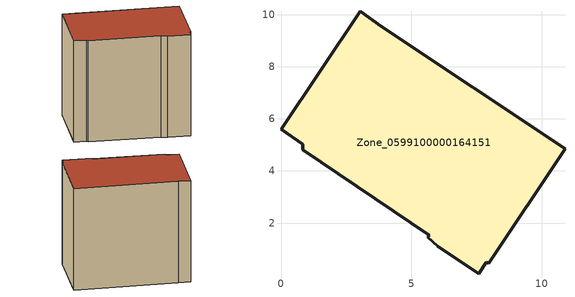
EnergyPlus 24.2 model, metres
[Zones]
Zone_0599100000164151
 floor ground (C_G): 0.84,5.03 0,5.59 3.04,10.13 3.86,9.54 10.9,4.85 7.96,0.46 7.87,0.5 7.58,0.05 6.02,1.1 5.64,1.46 5.68,1.53 0.83,4.82 z0
 wall outside (C_F): 0,5.59 0.84,5.03 0.83,4.82 5.68,1.53 5.64,1.46 6.02,1.1 7.58,0.05 7.87,0.5 7.96,0.46 10.9,4.85 3.86,9.54 3.04,10.13 0,5.59 z0:8.76
 roof outside (C_R): 6.02,1.1 7.58,0.05 7.87,0.5 7.96,0.46 10.9,4.85 3.86,9.54 3.04,10.13 0,5.59 0.84,5.03 0.83,4.82 5.68,1.53 5.64,1.46 z8.76
[BUILDING]
Pand.0599100000164151: North Axis=0; Terrain=City; Loads Convergence Tolerance Value=0.04; Temperature Convergence Tolerance Value=0.4; Solar Distribution=FullExterior; Maximum Number of Warmup Days=25; Minimum Number of Warmup Days=1
[Site:Location]
Rotterdam.The.Hague.AP_ZH_NLD Design_Conditions: Latitude=51.96; Longitude=4.45; Time Zone=1; Elevation=-4.5
[SITE:GROUNDTEMPERATURE:BUILDINGSURFACE]
18, 18, 18, 18, 18, 18, 18, 18, 18, 18, 18, 18
[MATERIAL] Thermal Absorptance=0.9; Solar Absorptance=0.7; Visible Absorptance=0.7
Name | Roughness | Thickness | Conductivity | Density | Specific Heat
G.TI.1946 | MediumSmooth | 0.15 | 1 | 540 | 1210
F.TI.1946 | Rough | 0.3 | 0.857143 | 1920 | 840
R.TI.1946 | MediumRough | 0.2 | 0.1 | 1500 | 1000
[CONSTRUCTION]
C_G: G.TI.1946
C_F: F.TI.1946
C_R: R.TI.1946
[ZONE]
Zone_0599100000164151: Type=1; Multiplier=1; Ceiling Height=Autocalculate; Volume=Autocalculate; Floor Area=autocalculate; Part of Total Floor Area=Yes
[ZONEINFILTRATION:DESIGNFLOWRATE]
Infil_Zone_0599100000164151: Zone or ZoneList or Space or SpaceList=Zone_0599100000164151; Schedule=AlwaysOn; Design Flow Rate Calculation Method=Flow/Area; Flow Rate per Floor Area=0.003; Constant Term Coefficient=1; Temperature Term Coefficient=0; Velocity Term Coefficient=0; Velocity Squared Term Coefficient=0
[HVACTEMPLATE:ZONE:IDEALLOADSAIRSYSTEM]
Zone_0599100000164151: Maximum Heating Supply Air Temperature=50; Minimum Cooling Supply Air Temperature=13; Maximum Heating Supply Air Humidity Ratio=0.0156; Minimum Cooling Supply Air Humidity Ratio=0.0077; Heating Limit=NoLimit; Cooling Limit=NoLimit; Dehumidification Control Type=ConstantSensibleHeatRatio; Cooling Sensible Heat Ratio=0.7; Dehumidification Setpoint=60; Humidification Control Type=None; Humidification Setpoint=30; Outdoor Air Method=None; Outdoor Air Flow Rate per Person=0.00944; Outdoor Air Flow Rate per Zone Floor Area=0; Outdoor Air Flow Rate per Zone=0; Demand Controlled Ventilation Type=None; Outdoor Air Economizer Type=NoEconomizer; Heat Recovery Type=None; Sensible Heat Recovery Effectiveness=0.7; Latent Heat Recovery Effectiveness=0.65
[ZONECONTROL:THERMOSTAT]
ThermostatControl_Zone_0599100000164151: Zone or ZoneList=Zone_0599100000164151; Control Type Schedule=DualSetpointControlType; Control 1=Thermostat_Zone_0599100000164151; Temperature Difference Between Cutout And Setpoint=0
[THERMOSTATSETPOINT:DUALSETPOINT]
Thermostat_Zone_0599100000164151: Heating Setpoint Temperature Schedule=HeatingSetpoint_Zone_0599100000164151; Cooling Setpoint Temperature Schedule=CoolingSetpoint_Zone_0599100000164151
[SCHEDULE:COMPACT]
HeatingSetpoint_Zone_0599100000164151: Through: 12/31, For: AllDays, Until: 24:00, 21
CoolingSetpoint_Zone_0599100000164151: Through: 12/31, For: AllDays, Until: 24:00, 24
DualSetpointControlType: Through: 12/31, For: AllDays, Until: 24:00, 4
AlwaysOn: Through: 12/31, For: AllDays, Until: 24:00, 1
